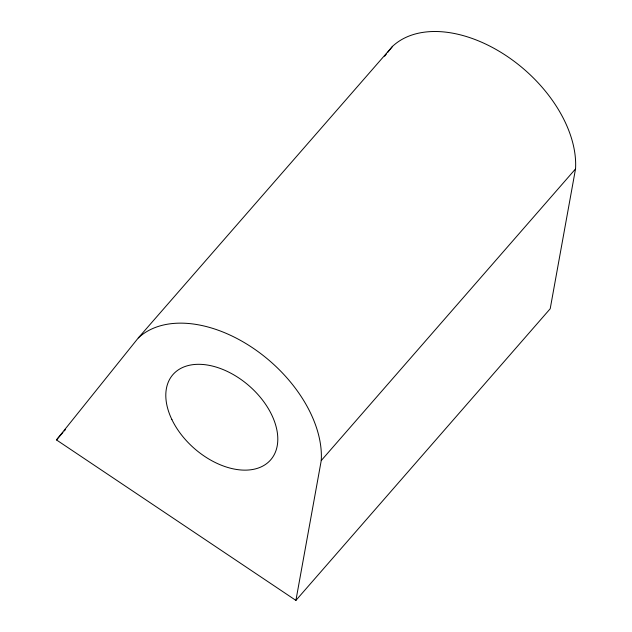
<?xml version="1.0" encoding="UTF-8"?>
<svg xmlns="http://www.w3.org/2000/svg" width="632" height="632" viewBox="0 0 632 632"><rect width="100%" height="100%" fill="white"/><g stroke="black" fill="none" stroke-linecap="round" stroke-linejoin="round"><path stroke-width="0.95" d="M295.91 600.4L321.246 460.554L575.531 168.918A115.293 73.968 41.1 0 0 506.864 56.145A115.293 73.968 41.1 0 0 392.583 46.302L138.297 337.938L56.469 439.919L295.91 600.4L550.203 308.756L575.531 168.918M384.588 56.264L386.428 53.965M387.661 52.432L392.583 46.302M56.469 439.919L62.955 432.478M64.251 430.984L65.546 429.499M138.297 337.938A115.293 73.968 41.1 0 1 252.571 347.79A115.293 73.968 41.1 0 1 321.246 460.554M171.904 419.593A64.851 41.609 41.1 0 0 268.782 461.81A64.851 41.609 41.1 0 0 224.739 370.257A64.851 41.609 41.1 0 0 171.904 419.593"/></g></svg>
